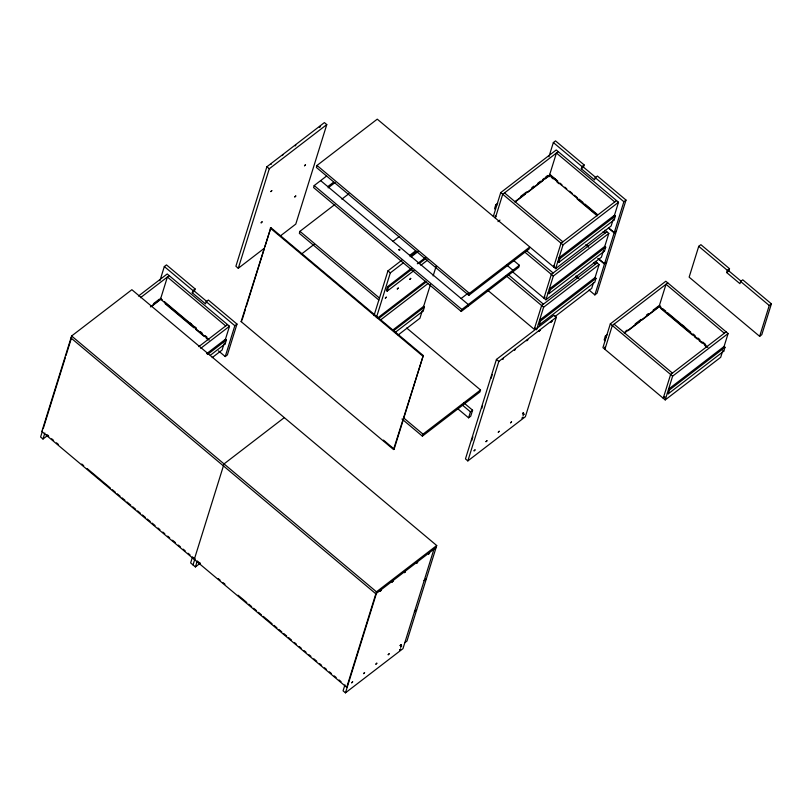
<?xml version="1.0" encoding="UTF-8"?>
<svg xmlns="http://www.w3.org/2000/svg" width="812" height="812" viewBox="0 0 812 812"><rect width="100%" height="100%" fill="white"/><g stroke="black" fill="none" stroke-linecap="round" stroke-linejoin="round"><path stroke-width="1.22" d="M347.313 686.871L346.714 687.328L41.859 431.507L71.608 335.995L131.869 289.711L436.724 545.532L436.105 547.521L375.844 593.805L70.989 337.985L71.588 337.528L65.985 355.514M43.209 428.645L65.244 357.909M41.859 431.507L42.457 431.05L40.6 437.018L42.985 439.018L44.853 433.029M159.893 280.779L164.328 266.539L166.48 264.895L195.103 288.92L194.413 291.132L192.271 292.777L205.527 303.901L206.218 301.688L208.359 300.044L236.992 324.069L227.38 354.905L225.239 356.559L218.479 350.885M160.938 299.222L161.111 298.664M192.271 292.777L192.962 290.564L195.103 288.92M280.922 235.51L295.791 224.082L326.779 124.601L324.394 122.592L266.884 166.775L235.896 266.265L238.281 268.264L264.062 248.462M238.281 268.264L269.269 168.774L326.779 124.601M223.939 344.075L222.092 350.013L212.186 357.625M225.056 340.512L229.491 326.251L167.201 273.969L138.466 296.045M210.308 355.301L225.168 343.882L226.375 340.015L225.452 339.233L206.624 353.697M225.239 356.559L234.841 325.713L236.992 324.069M241.123 321.613L270.853 227.634L423.275 355.544L394.145 449.066L393.546 449.523L241.123 321.613L241.722 321.156M242.098 319.958L245.457 309.169M246.198 306.763L264.123 249.223M264.874 246.818L270.853 227.634M192.505 556.93L190.637 562.929L195.408 566.928L200.371 563.122M612.969 220.072L611.121 226.01L555.641 268.63L377.255 119.161L316.995 165.445L316.375 167.434L468.808 295.345L529.059 249.061L529.678 247.071L469.427 293.355L468.808 295.345M193.023 564.929L194.89 558.93M195.408 566.928L197.275 560.94M334.889 204.482L299.943 231.329L299.323 233.318L378.849 300.054M326.586 176.042L314.193 185.562L313.574 187.552L461.226 311.463L518.746 267.28L519.365 265.291L513.61 260.469M373.997 315.635L387.943 270.873L401.818 260.205M376.382 317.644L390.328 272.873L403.219 262.966M411.359 268.356L387.588 286.626L386.38 290.493L387.172 291.163L413.927 270.609M387.172 291.163L388.38 287.286L412.161 269.026M422.21 310.976L419.946 318.233L398.134 334.991M423.346 307.342L430.502 284.352M433.141 275.887L436.156 266.204M395.495 332.199L423.245 310.884L424.443 307.017L423.651 306.347L392.937 329.946M393.546 449.523L423.275 355.544M344.938 684.841L343.07 690.839L345.455 692.839L402.965 648.656L433.953 549.176M401.991 419.033L422.392 436.145L423.011 434.156L480.531 389.983L406.7 328.028M461.226 311.463L461.855 309.473L519.365 265.291M497.756 203.274L495.767 204.797L494.569 208.674L495.493 209.445M346.714 687.328L376.463 591.816L436.724 545.532M493.341 216.357L500.74 192.586L556.23 149.966L618.521 202.249L614.085 216.51M345.455 692.839L376.443 593.349M467.671 306.51L468.291 304.52L320.638 180.609M495.33 218.022L502.729 194.261L558.22 151.641M512.301 272.233L512.92 270.244L506.658 264.986M548.922 156.777L553.358 142.547L555.509 140.892L584.132 164.917L583.452 167.13L581.301 168.774L594.557 179.899L595.247 177.686L597.388 176.042L626.022 200.067L616.42 230.902L614.268 232.557L608.472 227.695M457.907 408.852L468.585 417.825L470.452 411.857L472.594 410.202L463.855 402.864M472.594 410.202L470.737 416.17L468.585 417.825M480.531 389.983L479.912 391.973L422.392 436.145M549.024 176.783L549.369 175.676M549.968 175.219L550.14 174.661L557.783 181.086M496.447 359.422L465.459 458.902L467.844 460.911L525.364 416.729L556.352 317.238L553.967 315.239L496.447 359.422L498.832 361.421L467.844 460.911M471.67 440.703L472.878 436.836M481.678 408.568L482.582 405.665M491.087 378.362L492.295 374.494M581.301 168.774L581.991 166.572L584.132 164.917M543.938 298.136L551.338 274.375L606.828 231.755M553.652 266.965L561.051 243.194L616.541 200.574M536.59 329.794L543.624 307.21L599.104 264.59L595.206 261.322M512.392 271.665L545.928 299.811L553.327 276.039L608.817 233.42L604.92 230.151M555.641 268.63L563.041 244.869L618.521 202.249M538.366 324.069L539.3 324.851L540.508 320.984L595.988 278.364L595.064 277.582L599.104 264.59M548.08 292.899L549.003 293.68L550.211 289.803L605.701 247.183L604.767 246.412L549.288 289.031L550.211 289.803M557.793 261.728L558.717 262.499L559.925 258.632L615.405 216.012L614.481 215.231L558.991 257.851L559.925 258.632M593.552 282.414L591.704 288.361L555.043 316.518M603.265 251.243L601.418 257.191L545.928 299.811M604.372 247.68L608.817 233.42M595.988 278.364L594.78 282.231L539.3 324.851M549.003 293.68L604.493 251.06L605.701 247.183M558.717 262.499L614.207 219.879L615.405 216.012M594.851 294.898L604.453 264.062L606.605 262.408L596.993 293.254L594.851 294.898L589.055 290.036M604.554 263.727L614.166 232.892L616.308 231.237L606.706 262.083L604.554 263.727L598.759 258.866M614.268 232.557L623.87 201.711L626.022 200.067M607.335 334.554L605.356 336.077L604.148 339.944L605.072 340.725M723.665 347.78L728.11 333.529L665.81 281.246L610.33 323.866L602.92 347.637L665.221 399.91L720.701 357.29L722.558 351.352M604.91 349.302L612.309 325.531L667.799 282.911M659.547 306.489L659.72 305.941M698.736 246.32L689.134 277.166L759.646 336.341L761.798 334.686L771.4 303.85L742.767 279.825L740.625 281.47L739.935 283.682L726.679 272.558L727.369 270.345L729.511 268.701L700.888 244.676L698.736 246.32L727.369 270.345M665.221 399.91L672.62 376.149L728.11 333.529M667.373 392.998L668.296 393.779L669.504 389.912L724.984 347.292L724.06 346.511L668.581 389.131L669.504 389.912M726.679 272.558L728.831 270.914L729.511 268.701M668.296 393.779L723.786 351.16L724.984 347.292M759.646 336.341L769.248 305.495L771.4 303.85M271.208 164.369L270.629 164.41M282.373 155.539L282.941 154.859M319.37 127.129L320.222 126.317L319.908 127.088M294.979 145.774L295.761 145.104L295.568 145.734M140.456 297.71L169.19 275.644M153.478 303.678L159.456 299.08M150.413 306.885L161.314 298.512M151.225 306.672L161.141 299.06M327.794 186.618L333.742 182.05M328.17 187.846L335.112 182.517M341.882 199.113L348.866 193.743M42.985 439.018L47.949 435.212M301.353 254.176L314.325 244.199M198.778 346.653L227.502 324.577M200.757 348.318L229.491 326.251M207.547 354.479L226.375 340.015M393.008 241.347L398.956 236.769M409.705 255.354L415.663 250.786M410.08 256.582L417.023 251.253M411.146 256.876L418.089 251.547M417.307 263.788L425.234 257.698M419.093 263.697L426.026 258.368M420.86 265.28L427.802 259.952M531.84 187.653L533.829 186.131M545.715 176.996L547.694 175.473M520.563 196.524L526.552 191.926M537.524 183.502L540.508 181.208M542.507 179.675L544.507 178.143M514.676 201.904L550.343 174.509M515.488 201.701L525.394 194.088M527.384 192.566L543.228 180.386M545.217 178.863L550.171 175.057M497.979 221.625L499.959 220.103M425.437 281.267L377.874 317.796L378.666 318.466L426.229 281.937M380.442 320.05L427.995 283.52M393.729 330.606L424.443 307.017M284.291 417.622L224.041 463.906L194.291 559.417L194.89 558.961L192.941 557.326M461.135 298.512L468.077 293.183M597.114 262.926L541.634 305.545L534.235 329.307L487.383 289.996M595.064 277.582L539.574 320.202L540.508 320.984M498.832 361.421L556.352 317.238M646.382 315.127L648.362 313.605M625.159 331.631L627.158 330.098M635.136 323.978L641.115 319.38M653.081 310.184L658.075 306.357M624.255 333.184L659.923 305.789M628.041 330.697L639.937 321.562M641.916 320.04L659.75 306.337M433.852 549.501L436.003 547.856L426.391 578.692L424.25 580.347M726.121 331.854L670.631 374.474L663.231 398.245L665.018 396.865M424.138 580.681L426.29 579.027L416.688 609.873L414.536 611.517M414.435 611.852L416.576 610.198L406.974 641.044L404.823 642.688M728.831 270.914L741.133 281.236M740.625 281.47L769.248 305.495M583.452 167.13L595.754 177.452M553.358 142.547L581.991 166.572M595.247 177.686L623.87 201.711M614.745 201.955L556.423 153.011L549.541 175.118L597.348 215.241M613.273 219.108L614.207 219.879M549.491 174.306L551.409 175.92M554.281 178.325L556.19 179.939M560.026 183.147L561.934 184.76M564.817 187.166L566.725 188.78M569.598 191.185L572.47 193.601M574.388 195.205L577.261 197.62M579.179 199.224L583.006 202.442M584.924 204.045L597.378 214.5M551.277 177.28L553.195 178.884M557.022 182.091L558.93 183.695M577.099 198.94L597.175 215.789M608.442 228.081L614.166 232.892M603.123 231.521L605.041 233.125M724.324 333.235L666.013 284.291L659.121 306.398L707.881 347.313M603.57 250.279L604.493 251.06M722.853 350.378L723.786 351.16M682.669 325.196L684.577 326.8M693.184 334.016L695.092 335.63M697.965 338.036L699.873 339.639M702.745 342.045L705.608 344.45M586.711 244.869L588.629 246.472M659.07 305.586L660.988 307.2M662.896 308.804L665.779 311.209M667.687 312.823L690.677 332.108M585.726 244.808L588.588 247.213M660.866 308.56L692.413 335.031M694.321 336.635L697.193 339.04M699.102 340.644L701.974 343.06M704.846 345.465L706.755 347.069M597.774 258.46L604.453 264.062M593.42 262.692L595.328 264.296M504.526 192.88L562.838 241.824M500.74 192.586L563.041 244.869M495.767 204.797L496.7 205.578M576.012 275.978L578.885 278.384M575.84 276.527L577.758 278.13M495.848 216.368L495.188 215.809L495.675 216.916M554.17 265.311L554.657 266.417L553.997 265.859M526.359 250.532L553.134 272.994M614.105 324.161L672.427 373.104M524.572 251.903L553.327 276.039M610.33 323.866L672.62 376.149M605.356 336.077L606.28 336.858M544.456 296.481L544.943 297.588L544.284 297.03M605.427 347.648L604.767 347.089L605.255 348.196M663.749 396.581L664.236 397.697L663.577 397.139M508.048 274.486L543.421 304.165M506.262 275.857L543.624 307.21M534.743 327.652L535.24 328.758L534.58 328.2M316.995 165.445L469.427 293.355M314.193 185.562L461.855 309.473M266.884 166.775L269.269 168.774M387.943 270.873L390.328 272.873M422.443 310.214L423.245 310.884M387.588 286.626L388.38 287.286M299.943 231.329L379.468 298.065M270.254 228.101L422.676 356.011M461.703 404.518L470.452 411.857M403.584 417.855L423.011 434.156M383.467 440.104L394.145 449.066M194.413 291.132L206.725 301.455M164.328 266.539L192.962 290.564M206.218 301.688L234.841 325.713M225.716 325.957L167.394 277.014L160.512 299.12L209.273 340.035M224.244 343.1L225.168 343.882M189.785 322.729L191.703 324.333M194.565 326.749L196.484 328.352M200.31 331.56L202.218 333.164M205.091 335.569L206.999 337.173M160.461 298.308L162.37 299.922M164.288 301.526L195.895 328.048M165.12 303.688L193.804 327.754M195.712 329.357L204.32 336.584M206.228 338.188L208.146 339.792M71.608 335.995L376.463 591.816M46.791 434.684L48.73 436.308M51.643 438.754L53.592 440.388M56.505 442.834L58.444 444.458M81.758 464.028L83.697 465.652M87.117 468.524L110.422 488.073M112.36 489.707L115.274 492.153M117.212 493.777L120.125 496.223M122.074 497.857L124.987 500.304M126.926 501.928L130.813 505.186M132.752 506.82L135.665 509.256M137.604 510.89L140.517 513.336M142.455 514.96L145.368 517.406M147.317 519.041L150.23 521.477M152.169 523.111L155.082 525.557M157.995 528.003L159.934 529.627M162.847 532.073L164.785 533.707M167.698 536.143L169.647 537.777M172.56 540.224L175.473 542.66M178.376 545.106L180.325 546.74M183.238 549.186L185.177 550.81M188.09 553.256L190.028 554.88M197.803 561.407L199.742 563.031M218.184 578.509L220.133 580.144M223.046 582.59L224.985 584.214M238.068 595.196L246.818 602.534M248.756 604.169L251.669 606.615M253.618 608.239L256.531 610.685M258.47 612.319L261.383 614.765M263.332 616.389L272.071 623.728M274.009 625.362L276.933 627.808M278.871 629.432L281.784 631.878M283.723 633.512L286.646 635.958M288.585 637.582L291.498 640.029M294.411 642.475L296.36 644.109M299.273 646.555L301.211 648.189M304.124 650.635L306.073 652.259M308.986 654.705L310.925 656.34M313.838 658.786L316.751 661.232M319.674 663.678L321.613 665.302M324.526 667.748L326.475 669.382M329.388 671.828L331.326 673.452M334.239 675.899L336.188 677.533M339.101 679.979L341.04 681.603M261.149 222.813L262.103 221.838L261.149 222.813M398.753 249.619C399.748 251.933 400.803 248.178 398.753 249.619M270.873 191.591L271.787 190.647L270.873 191.591M294.817 196.92L295.771 196.007L294.817 196.92M304.52 165.739L305.485 164.836L304.52 165.739M385.365 298.126L386.279 297.192L385.365 298.126M397.291 288.96L398.256 288.057L397.291 288.96M409.827 279.338L410.74 278.394L409.827 279.338M351.677 682.76L352.641 681.857L351.677 682.76M363.614 673.595L364.568 672.691L363.614 673.595M380.189 591.227L381.143 590.324L380.189 591.227M375.905 664.155L376.819 663.211L375.905 664.155M392.125 582.062L393.028 581.128L392.125 582.062M388.197 654.716L389.151 653.802L388.197 654.716M404.406 572.622L405.371 571.719L404.406 572.622M400.123 645.55L401.087 644.637L400.123 645.55M399.717 650.067L400.631 649.123L399.717 650.067M400.681 646.971L401.635 646.068L400.681 646.971M416.698 563.183L417.612 562.249L416.698 563.183M428.634 554.017L429.548 553.084L428.634 554.017M474.076 450.822L475.03 449.919L474.076 450.822M486.002 441.657L486.967 440.754L486.002 441.657M502.587 359.3L503.491 358.356L502.587 359.3M498.294 432.217L499.207 431.284L498.294 432.217M514.514 350.134L515.427 349.19L514.514 350.134M510.586 422.778L511.55 421.875L510.586 422.778M526.805 340.695L527.77 339.792L526.805 340.695M522.522 413.612L523.476 412.709L522.522 413.612M522.116 418.129L523.019 417.195L522.116 418.129M523.08 415.044L524.034 414.13L523.08 415.044M539.097 331.255L540.01 330.311L539.097 331.255M551.023 322.09L551.987 321.187L551.023 322.09"/></g></svg>
